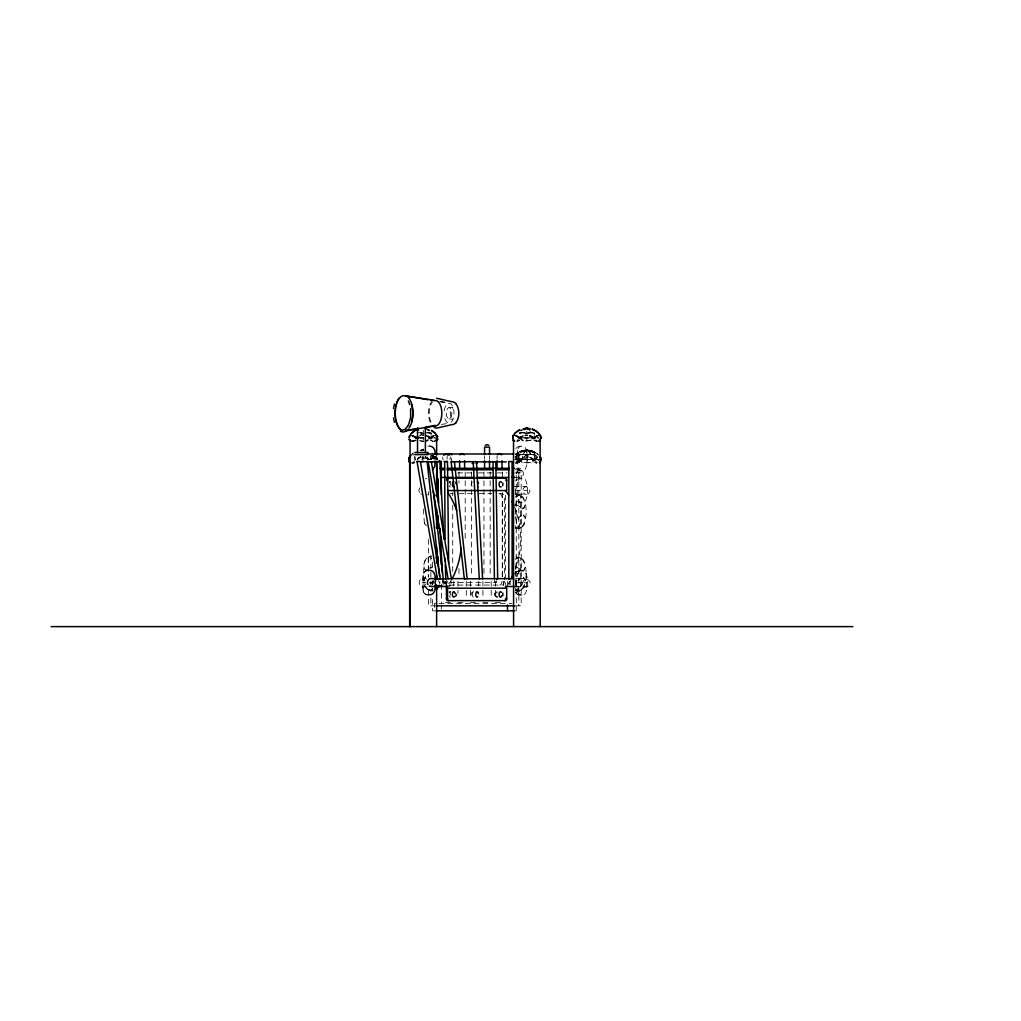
<?xml version="1.0" encoding="UTF-8"?>
<svg xmlns="http://www.w3.org/2000/svg" width="1021" height="1021" viewBox="0 0 1021 1021"><rect width="100%" height="100%" fill="white"/><g stroke="black" fill="none" stroke-linecap="round" stroke-linejoin="round"><path stroke-width="0.75" stroke-dasharray="5 3.75" d="M424.034 578.69L424.034 580.502C424.736 573.24 420.103 557.249 431.513 556.713M515.707 590.278L517.851 590.036L518.847 589.13L517.941 588.811A17.472 12.252 2.9 0 1 517.162 587.981C514.929 578.818 514.724 568.148 517.162 558.998A17 11.116 -4.8 0 1 517.941 558.245A12.15 6.828 12.2 0 1 518.834 557.913L515.554 556.764L516.562 556.611M515.707 527.959L517.851 527.717L518.847 526.81L517.941 526.491A17.472 12.252 2.9 0 1 517.162 525.662C514.903 516.486 514.839 505.867 517.162 496.678A17 11.116 -4.8 0 1 517.941 495.925A12.15 6.828 12.2 0 1 518.834 495.593L515.554 494.445L528.202 493.896L529.886 491.535L529.516 488.587L526.389 486.647L514.112 486.647M433.81 583.374L433.823 581.026M515.299 525.815A8.832 4.416 -90 0 0 518.362 528.623C528.852 526.887 528.993 494.815 517.545 494.994A8.832 4.416 -90 0 0 515.528 497.138M515.299 588.134A8.832 4.416 -90 0 0 518.362 590.942C528.801 589.091 529.082 557.351 517.545 557.313A8.832 4.416 -90 0 0 515.528 559.457M439.732 583.514L439.809 581.791M424.034 518.183L424.315 522.42L426.408 526.16M425.132 578.09L425.502 576.648L424.481 578.626M520.812 516.371C522.548 513.78 518.183 519.357 515.286 518.426M518.617 572.156C515.554 578.269 515.554 587.292 518.617 593.405M523.952 516.384L523.556 514.941L524.615 516.971M520.812 578.69C522.446 576.227 518.311 581.625 515.286 580.745M523.926 578.69L523.556 577.261L524.615 579.29M518.54 572.156A5.616 4.811 -90 0 1 525.356 572.156C528.47 578.282 528.304 587.19 525.356 593.405A5.616 4.811 -90 0 1 518.54 593.405M428.207 569.093L428.909 568.289M515.631 463.062L519.179 462.334L520.672 459.616L515.924 457.395L521.144 460.343L521.705 459.501A14.064 12.188 90 0 1 530.065 454.549L531.15 454.498L527.219 450.006L525.024 450.835L522.88 454.498L525.483 450.44L528.955 450.197M432.559 581.153L432.559 584.969L432.738 580.311M442.667 456.91L443.063 459.909M442.961 583.591L443.101 579.877M451.18 583.591L450.784 580.604M515.286 504.987C519.332 504.578 519.957 508.267 522.267 509.134L523.696 508.56L525.011 504.936M515.286 567.306C519.332 566.897 519.957 570.586 522.267 571.454L523.696 570.879L525.011 567.255M515.886 568.301L515.911 566.732M515.911 505.867L515.911 504.412M424.315 562.137L426.051 558.921A17 4.646 -38.4 0 1 427.135 558.168A12.15 5.245 -26.3 0 1 428.246 557.823L429.547 556.713M524.603 506.454L523.824 508.113L520.838 508.088M517.379 574.67L517.851 573.317M524.603 568.774L523.824 570.42L520.085 570.509M423.102 450.235L423.6 448.883M524.743 523.02L524.041 524.858M524.743 585.339L524.041 587.177M425.897 584.063C418.648 594.209 415.075 574.121 427.02 579.175M424.034 568.097L424.047 566.655M422.03 459.909L422.426 456.91M449.955 459.909L450.35 456.91M443.893 580.604L443.893 584.548M432.61 588.338L432.572 588.428A17.472 12.252 -2.9 0 1 431.781 589.245L430.888 589.576L433.006 590.865M428.807 569.054L428.475 570.28L426.791 570.854L425.361 570.28L424.187 567.727M523.964 587.317L523.007 588.504A17.472 5.59 -41.3 0 1 521.922 589.321L519.829 590.559M432.125 400.551C427.442 407.111 427.582 416.313 430.62 423.524M515.758 448.513L518.374 446.394L521.948 446.088M515.414 481.121L518.451 478.39L522.025 478.07M515.414 573.56L516.345 572.245M431.104 558.028L430.888 558.347A12.15 6.828 -12.2 0 1 431.5 558.564M419.861 487.783L418.801 490.527L419.861 493.271M515.643 493.896L515.643 487.157M515.643 586.424L515.643 579.698M537.046 459.616L533.115 459.641L538.807 459.476M523.964 524.998L523.007 526.185A17.472 5.59 -41.3 0 1 521.922 527.015L518.694 528.623M536.267 458.11C530.563 464.364 522.51 464.045 516.639 457.676L519.893 459.616L522.127 459.565L519.778 459.603L520.889 460.343L521.463 459.501A14.064 12.188 -90 0 1 529.822 454.549L530.894 454.498L527.729 450.133L523.556 450.363M523.722 454.549A14.064 12.188 -90 0 1 532.069 459.501L532.63 460.343C534.813 458.072 532.209 462.194 535.042 462.602M429.458 568.021L432.61 566.91M515.235 454.843L517.685 452.89M516.269 572.245L517.315 571.377M416.198 440.064L412.076 441.289M519.663 440.064L516.664 441.417M519.983 461.556L518.017 462.934L515.337 463.075M522.127 458.11L524.118 457.395L518.617 460.343L518.617 454.498C522.344 448.87 531.175 448.372 534.659 454.498L534.659 460.343L530.614 457.676L533.702 459.552M520.608 459.616L514.967 459.476M530.907 454.498C529.708 447.606 521.489 449.865 519.115 454.498L519.115 460.343L523.16 457.689M415.19 440.83L415.943 440.217M518.655 440.83L519.408 440.217M529.669 457.395C543.963 461.849 516.039 466.623 521.31 458.569M411.999 454.268L412.688 453.707M515.937 454.268L516.626 453.707M412.267 453.949L413.735 452.89M472.34 481.976L471 484.311L472.34 486.66M510.5 580.732L508.854 583.068L509.453 584.306M421.073 450.835L423.217 450.006L419.618 450.363M533.281 460.012L537.135 457.676L532.885 460.343L532.311 459.501A14.064 12.188 -90 0 0 523.964 454.549L522.637 454.498C521.91 452.788 527.666 449.431 526.045 450.133L523.122 454.498L521.795 454.549A14.064 12.188 90 0 0 515.541 457.229M517.239 453.145L518.783 452.175M421.086 450.835L422.171 450.133M520.608 460.177L519.944 459.603L521.246 458.659M417.308 458.659L420.167 457.395L418.176 458.11M518.323 452.443L519.919 451.55M531.571 439.987L525.19 441.289M427.671 494.968L428.552 494.534M517.239 571.377L518.451 570.828M414.794 462.602L412.497 463.151M537.85 457.395L531.66 460.177L533.804 459.616M413.99 441.302L414.985 440.868M413.594 463.075L414.59 462.641M517.456 441.302L518.451 440.868M520.391 451.435L519.447 451.844L521.578 450.925L520.608 451.346M448.998 481.976L450.338 481.618L450.338 487.017L448.998 486.66M448.998 592.078L450.338 591.708L450.338 597.119L448.998 596.749M421.545 450.44L423.792 450.133M421.571 450.44L423.919 450.057M530.537 440.587L524.041 440.97M521.106 451.052L522.803 450.516M522.318 450.657L524.054 450.235M420.167 450.44L423.549 450.006M515.579 494.47L516.562 494.292M515.401 527.959L516.715 528.099M429.369 590.189L430.683 590.342A8.832 4.416 -90 0 0 432.866 588.989M515.401 590.278L516.715 590.419M435.482 438.2L434.321 437.843M538.948 438.2L537.799 437.843M539.024 459.973L537.939 460.177L538.96 459.463M441.378 424.455L449.036 423.166M518.834 570.701L520.161 570.509M429.522 556.675L430.53 556.522M518.694 590.942L519.676 590.802M518.362 528.623L519.536 528.444L518.528 528.597M518.362 590.942L519.536 590.763L518.528 590.917M526.389 486.647C521.718 486.609 521.718 494.445 526.389 494.419M526.389 579.175C521.131 579.175 522.165 588.236 527.334 586.82C537.212 578.869 518.54 576.942 514.112 579.175M517.009 505.357L515.311 505.535M517.009 567.676L515.311 567.855M537.429 456.604A14.064 12.188 -90 0 0 531.992 454.549L530.652 454.498L528.75 450.835L527.155 450.006M473.693 591.708C470.222 591.58 470.222 597.247 473.693 597.119M420.869 450.197L422.681 450.006M412.586 441.417L413.696 441.289M412.19 463.189L413.301 463.062M524.82 450.197L526.823 450.044M532.477 459.476L523.007 459.616M526.951 450.044L531.66 451.422L535.157 454.498L535.157 460.343L531.66 458.11M530.767 459.616L521.31 459.476M421.328 450.133L422.885 450.044M423.345 441.378L420.563 440.97M523.046 432.725L521.718 432.776A14.064 12.188 -90 0 0 519.817 433.134M531.06 432.725L529.733 432.776A14.064 12.188 -90 0 0 526.019 433.823M421.724 435.393L423.945 435.316M421.328 457.166L423.549 457.076M525.266 457.166L527.487 457.076M529.593 437.92L525.19 437.958M423.345 437.971L419.465 437.843L424.238 437.843M528.431 437.958L524.041 437.92M449.036 407.621C457.587 406.154 448.844 408.694 450.58 413.199C448.832 417.717 457.663 420.231 449.036 418.776M417.027 432.776L423.983 432.776M425.272 432.776L431.615 432.776M519.038 432.776L535.081 432.776M420.231 437.728L423.345 437.728M433.389 437.843L435.457 437.843M520.901 437.843L532.72 437.843M536.855 437.843L538.909 437.843M514.916 453.988L519.268 453.988M518.617 454.549L535.157 454.549M422.936 458.352L434.972 458.352L434.972 455.698M515.26 458.352L526.759 458.352M514.469 459.501L539.305 459.501M515.375 459.654L538.986 459.616M516.077 461.875L519.268 461.875M515.733 468.32L521.055 468.32L521.055 472.021L515.554 472.021M515.26 469.775L520.008 469.775M521.948 470.617L518.374 470.311L515.758 468.192M457.816 472.889L472.902 472.889M478.415 472.889L491.905 472.889M497.418 472.889L506.927 472.889M514.839 472.889L521.182 472.889L521.182 605.836L514.839 605.836M514.839 477.394L521.718 477.139A3.944 3.42 -90 0 0 522.624 471.179A3.944 3.42 -90 0 0 517.392 471.179A3.944 3.42 -90 0 0 518.298 477.139L518.847 477.394M515.35 490.335L526.836 490.335M450.082 493.666L453.235 493.666M458.761 493.666L472.914 493.666M479.194 493.666L491.777 493.666M498.835 493.666L501.975 493.666A5.194 2.591 -90 0 1 504.578 498.861L504.578 579.877M522.025 502.613L518.451 502.294L515.414 499.55M428.207 569.795L425.093 569.795L424.455 568.174M516.077 578.626L519.268 578.626A3.944 3.42 -90 0 1 522.229 584.548A3.944 3.42 -90 0 1 516.294 584.548A3.944 3.42 -90 0 1 519.268 578.626M430.083 582.57L433.772 582.57M519.268 582.57L522.688 582.57M429.535 582.774L433.848 582.774M515.26 582.774L526.836 582.774M429.841 583.068L432.815 583.068M449.317 585.071L501.975 585.071A5.194 2.591 -90 0 0 504.489 581.217M516.179 586.513L519.268 586.513M422.413 586.947L427.02 586.947M514.112 586.947L526.389 586.947M520.085 595.052L522.025 595.052M445.475 602.518L453.771 602.518M457.957 602.518L466.252 602.518M470.439 602.518L478.721 602.518M482.907 602.518L491.203 602.518M495.389 602.518L503.685 602.518M435.635 603.424L434.461 603.424L434.461 610.826M439.004 603.424L512.044 603.424M435.635 605.836L428.552 605.836L428.552 588.428M434.946 610.826L432.559 610.826L432.559 597.132M515.554 610.826L516.256 610.826L516.256 472.021M423.945 437.971L419.618 437.869M526.287 457.076L528.508 457.166M422.349 457.076L424.57 457.166M530.575 432.725L531.915 432.776A14.064 12.188 -90 0 1 534.736 433.427M522.561 432.725L523.888 432.776A14.064 12.188 -90 0 1 527.615 433.823M427.11 432.725L428.437 432.776A14.064 12.188 -90 0 1 431.27 433.427M527.219 450.006L530.218 450.363M423.945 441.417L419.618 440.587M516.728 459.616L520.455 459.463M536.446 441.289L537.263 441.378L533.957 440.064M429.228 589.959L427.135 588.721A17.472 5.59 41.3 0 1 426.051 587.905L424.277 584.561M422.413 579.175L424.966 580.311M430.683 590.342L429.675 590.189M432.981 441.289L430.492 440.064M518.834 594.86L520.161 595.052M440.025 401.291L446.037 402.3M440.102 401.725L446.1 402.733M518.528 494.815L520.812 496.117L520.812 527.334M518.528 557.134L520.812 558.436L520.812 589.653M440.102 401.559L443.165 402.236M529.72 450.235L531.456 450.657M518.91 594.86L517.239 594.184M530.971 450.516L536.536 453.145M430.364 590.342L427.378 589.385L425.081 586.705M425.719 457.395L429.981 459.552L433.912 457.395L429.969 459.552L427.71 458.11M533.166 451.346L532.196 450.925L534.328 451.844L533.383 451.435M535.17 440.868L536.165 441.302M535.246 462.641C539.815 463.802 533.6 462.998 533.358 460.688M431.704 440.868L432.687 441.302M420.614 493.896L421.482 494.279M518.451 594.733L516.269 593.316M519.931 506.454L520.838 507.373M519.931 568.774L520.838 569.692M535.004 452.175L538.794 455.136M438.315 580.732L439.962 583.068M537.148 453.707L537.837 454.268M534.213 440.217L534.966 440.83M430.747 440.217L431.487 440.83M515.758 592.614L516.345 593.316M425.081 524.386L426.051 525.585A17.472 5.59 41.3 0 0 426.37 525.828M423.6 592.04L424.481 593.405A5.616 5.003 -90 0 0 429.318 594.86M436.337 456.885L436.899 459.552L436.694 457.395L437.562 459.067M515.414 592.001L516.115 593.061M436.682 457.395L437.014 459.552L436.924 457.676M529.682 430.352L530.818 432.725M520.812 496.117A12.15 5.245 26.3 0 1 521.922 496.448A17 4.646 38.4 0 1 523.007 497.201L524.666 500.099M442.565 580.604L443.101 582.57L496.602 582.57L496.602 579.877M424.315 522.42L425.017 524.245M424.315 584.739L425.017 586.565M423.102 590.687L423.677 592.244M526.121 573.317L526.759 589.436M517.851 592.244L517.213 589.436M524.743 562.737L523.007 559.521A17 4.646 38.4 0 0 521.922 558.768A12.15 5.245 26.3 0 0 520.812 558.436M451.154 457.982L451.882 461.352M510.296 584.676L509.913 581.357M423.179 590.891L422.936 583.897M533.23 459.476L533.192 460.331M437.55 458.914L437.626 459.616M494.572 580.119L494.598 582.595M534.583 432.725L534.583 435.457M526.81 431.156L526.81 433.478M526.81 437.843L526.81 440.421M526.887 450.988L526.887 462.194M525.011 516.983L525.011 518.783M525.011 579.303L525.011 581.102M518.847 472.889L518.847 605.836M515.911 516.46L515.911 518.26M515.911 578.779L515.911 580.579M507.424 581.255L507.424 584.42M505.612 495.274L505.612 585.033M503.685 581.191L503.685 585.76M502.638 472.021L502.638 476.769M502.638 492.594L502.638 576.495M502.23 576.699L502.23 498.861A5.194 2.591 -90 0 0 499.639 493.666M497.048 456.068L497.048 459.131M495.389 581.191L495.389 588.798M495.389 590.329L495.389 597.949M491.203 581.191L491.203 588.798M491.203 590.329L491.203 597.949M490.169 472.021L490.169 576.495M489.544 456.208L489.544 459.246M484.567 456.208L484.567 459.246M483.954 472.021L483.954 574.912M482.907 581.191L482.907 588.798M482.907 590.329L482.907 597.949M478.721 581.191L478.721 585.76M471.472 472.021L471.472 576.495M470.439 581.191L470.439 588.798M470.439 590.329L470.439 597.949M466.252 581.191L466.252 588.798M466.252 590.329L466.252 597.949M465.206 472.021L465.206 540.083M458.991 472.021L458.991 483.099M458.991 568.582L458.991 576.495M457.957 581.191L457.957 588.798M457.957 590.329L457.957 593.38M453.771 581.191L453.771 585.76M452.724 492.594L452.724 495.772M452.724 505.267L452.724 573.33M447.134 456.068L447.134 459.131M446.458 580.311L446.458 585.033M445.475 581.191L445.475 584.229M441.378 584.42L441.378 603.424M441.314 604.904L441.314 609.346M436.631 456.885L436.631 460.05M433.019 580.119L433.019 582.774M432.942 453.03L432.942 458.352M432.559 562.15L432.559 568.48M432.559 588.007L432.559 591.057M431.117 432.725L431.117 435.457M431.219 455.596L431.219 459.501M430.888 555.194L430.888 571.02M430.888 572.398L430.888 591.593M430.888 597.923L430.888 605.836M430.722 455.596L430.722 459.501M428.552 491.88L428.552 495.045M428.552 539.369L428.552 577.35M428.246 557.823L428.246 576.559M423.651 509.096L423.651 514.278M423.345 430.083L423.345 440.421M423.013 580.119L423.179 574.67L424.481 572.156A5.616 5.003 -90 0 1 429.318 570.701M423.013 584.114L423.013 589.436M422.949 457.229L422.936 462.347M422.936 581.243L423.102 574.466L424.404 571.951A5.616 5.003 -90 0 1 429.241 570.497M444.237 410.621A9.968 4.965 -90 0 1 451.882 405.031A9.968 4.965 -90 0 1 451.882 421.367A9.968 4.965 -90 0 1 444.237 415.777M431.066 422.145A12.66 6.305 -90 0 1 432.368 402.236M433.836 455.966A3.944 3.42 -90 0 1 433.836 459.909M427.901 459.909A3.944 3.42 -90 0 1 427.557 456.91M526.249 433.823A14.064 12.188 90 0 1 529.988 432.776M523.645 432.776A14.064 12.188 -90 0 1 527.372 433.823M519.127 433.427A14.064 12.188 90 0 1 521.961 432.776M518.298 439.132A2.578 2.233 -90 0 1 516.932 440.345M531.66 432.776A14.064 12.188 -90 0 1 534.494 433.427M537.263 440.421A2.578 2.233 -90 0 1 536.14 440.077M413.467 440.345A2.578 2.233 -90 0 1 412.318 440.345M428.195 432.776A14.064 12.188 -90 0 1 431.028 433.427M420.039 435.457A14.064 12.188 -90 0 1 423.447 433.427M420.167 432.776A14.064 12.188 -90 0 1 423.906 433.823M419.516 436.146A14.064 12.188 90 0 1 423.689 433.427M420.422 432.776A14.064 12.188 -90 0 1 424.149 433.823M429.241 594.643A5.616 5.003 -90 0 1 424.404 593.201M427.939 446.088A5.616 5.003 -90 0 1 429.241 446.266M431.526 455.596A14.064 12.188 -90 0 1 436.146 459.501M417.525 459.501A14.064 12.188 -90 0 1 420.435 456.604M425.463 456.604A14.064 12.188 -90 0 1 428.373 459.501M431.781 455.596A14.064 12.188 -90 0 1 436.401 459.501M414.424 460.905A2.578 2.233 -90 0 1 412.497 462.194M417.768 459.501A14.064 12.188 90 0 1 420.678 456.604M425.221 456.604A14.064 12.188 -90 0 1 428.131 459.501M435.635 459.616A2.578 2.233 -90 0 0 434.972 457.791L434.589 457.229A17.587 15.226 90 0 0 432.891 455.251M412.995 455.251A17.587 15.226 90 0 1 413.939 454.396M516.396 590.419A8.832 4.416 -90 0 1 515.26 590.036M516.396 528.099A8.832 4.416 -90 0 1 515.26 527.717M450.338 487.017A2.706 1.353 -90 0 1 449.176 485.664M449.176 482.971A2.706 1.353 -90 0 1 450.338 481.618M473.348 597.017A2.706 1.353 -90 0 1 472.34 594.413A2.706 1.353 -90 0 1 473.348 591.81M502.141 581.217A5.194 2.591 -90 0 1 499.639 585.071M448.257 583.54A5.194 2.591 -90 0 1 447.581 581.217M446.458 584.369A5.194 2.591 -90 0 1 445.245 581.217M497.725 596.749A2.706 1.353 -90 0 1 495.696 594.413A2.706 1.353 -90 0 1 497.725 592.078M450.338 597.119A2.706 1.353 -90 0 1 449.176 595.766M449.176 593.061A2.706 1.353 -90 0 1 450.338 591.708M514.405 506.658A77.009 66.71 -90 0 1 515.452 569.386M510.104 581.064A77.009 66.71 -90 0 1 507.948 584.701M450.95 581.064A77.009 66.71 -90 0 1 449.534 583.502M425.515 478.823A5.616 5.003 -90 0 1 426.727 478.262M515.809 457.229A14.064 12.188 -90 0 1 522.05 454.549M515.248 457.229A17.587 15.226 90 0 1 537.71 456.208M518.668 459.616A2.578 2.233 -90 0 1 515.86 462.105M531.737 454.549A14.064 12.188 -90 0 1 537.186 456.604M537.34 462.194A2.578 2.233 -90 0 1 535.106 459.616M444.977 582.57C444.862 585.863 444.901 579.303 444.977 582.57M517.302 450.235L517.137 465.002L518.54 468.971A5.616 4.811 -90 0 0 525.356 468.971C528.253 462.743 528.253 453.962 525.356 447.721A5.616 4.811 -90 0 0 518.54 447.721L517.302 450.235M517.379 482.231L517.213 496.997L518.617 500.966A5.616 4.811 -90 0 0 525.432 500.966C528.329 494.738 528.329 485.945 525.432 479.717A5.616 4.811 -90 0 0 518.617 479.717L517.379 482.231M494.432 593.712L494.713 595.766L497.048 597.119L497.048 591.708L494.432 593.712M431.436 458.62L430.083 459.552L433.198 457.676L431.436 458.62M419.223 457.676L417.359 458.557L419.223 457.689M435.865 457.076L434.678 457.166L435.878 457.076M436.312 457.178L435.278 457.076L436.299 457.166M428.526 458.569L426.676 457.689L429.752 459.552L428.526 458.569M451.001 417.142A5.577 2.769 -90 0 0 449.75 407.813A5.577 2.769 -90 0 0 446.356 414.641A5.577 2.769 -90 0 0 451.001 417.142M521.68 460.726A3.944 3.42 -90 0 0 520.148 454.115A3.944 3.42 -90 0 0 515.95 458.952A3.944 3.42 -90 0 0 521.68 460.726"/><path stroke-width="1.5" d="M540.824 438.571L540.568 435.635L540.875 437.779M456.464 594.413L455.672 596.328M414.73 456.91L415.139 459.909M431.321 461.594L451.371 578.69L445.807 578.754L445.245 564.6M393.519 408.464L394.425 404.048M408.962 457.689L409 459.552L408.974 457.676M540.581 438.571L540.849 437.843M540.658 460.343L540.645 457.395L540.9 460.343L540.339 459.501M506.237 461.875L492.99 461.786L493.819 461.773M439.426 585.122L436.312 589.908M408.387 425.4L410.608 417.666L410.608 408.732M502.804 485.664L502.804 482.971M502.804 595.766L502.804 593.061M441.314 494.879L441.314 461.556L439.413 461.747M508.815 578.945L508.815 461.556L512.07 461.505L512.134 578.945L508.943 578.754M435.673 580.604C433.261 584.369 438.928 588.645 441.94 585.365M482.486 578.741L479.283 578.754L473.195 461.747M476.399 461.645L451.142 461.875L464.313 578.754L465.142 578.716M437.779 438.915L437.103 440.064M479.283 578.754L464.313 578.754M437.014 579.341L440.293 578.754L420.397 461.53L417.002 461.428L437.447 579.149M409.587 435.635L409.281 437.779L409.6 435.622M438.66 524.832L436.312 527.589M408.451 425.247L405.018 429.394L402.861 429.969M455.8 422.885C459.871 417.449 459.782 408.949 455.8 403.499M437.703 439.209L434.091 441.417M418.163 437.728L417.589 438.571L412.382 435.622L416.491 437.869M447.466 454.817L449.623 453.566L451.78 454.817M459.948 454.817L462.105 453.566L464.261 454.817M497.38 454.817L499.537 453.566L501.694 454.817M431.551 461.837L428.22 461.798L448.091 578.881M455.889 422.822L454.256 424.123L436.592 428.118L434.155 427.557M410.544 434.321L411.693 433.07M410.148 456.093L411.297 454.843M514.022 434.321L515.158 433.07M451.091 461.811L451.882 461.352M408.336 429.216C406.473 431.487 403.193 432.815 400.436 431.334M496.831 578.996L497.661 578.703L482.499 578.626M525.445 428.667L524.411 429.65L526.479 428.233L530.537 429.062M411.437 433.363L414.13 431.117M514.903 433.363L517.596 431.117M540.568 440.064L538.361 441.302M540.645 461.837L539.433 462.641M432.457 469.762L434.818 466.329L434.972 460.994M446.675 461.798L447.492 461.492L448.666 563.222M417.691 436.848L415.56 438.571M521.157 436.848L520.008 437.779L523.084 435.916M445.067 539.267L444.658 461.62M539.56 440.83L540.313 440.217M539.637 462.602L540.39 461.99M417.755 436.797L416.428 437.843L417.691 438.213M412.395 432.496L413.084 431.934M515.86 432.496L516.549 431.934M519.038 438.571L521.157 438.213M485.294 445.373L487.055 444.646L488.817 445.373M443.701 455.149L446.509 453.988L449.329 455.149M449.329 585.99L450.159 585.365M438.711 503.021L436.554 461.811L437.307 461.811M533.243 438.213L537.059 435.903M429.331 438.571L430.517 437.843L426.114 435.635M533.026 437.728L532.235 437.728L532.809 438.571L537.072 435.916M425.323 427.518L425.412 452.533M467.159 578.779L454.422 461.786M429.777 438.213L433.606 435.916L430.339 437.843M413.696 431.373L415.228 430.403M517.162 431.373L519.842 429.79M524.947 429.062L527.078 428.233L529.21 429.65L528.214 428.667M440 579.111L443.267 578.869L433.312 490.935M414.781 430.671L416.377 429.79M518.247 430.671L519.37 430.071M426.114 440.97L428.105 439.987M442.935 578.92L445.986 578.945M428.31 461.53L420.984 461.875M439.426 460.93L436.643 461.849M523.084 429.062L526.542 428.233M439.604 576.035L427.174 461.786M519.944 437.83L515.847 435.622M447.402 461.492L444.173 461.518M405.554 430.913L425.412 427.467M428.986 438.2L431.615 438.571L431.615 437.728M532.452 438.2L535.081 438.571M440.447 461.581L441.251 461.505M524.041 428.667L526.747 428.271M405.452 430.517L418.559 428.31M426.063 427.033L435.252 425.489M424.876 427.659L435.52 425.859M429.586 594.835C434.397 594.796 435.839 589.104 434.972 585.224M528.687 429.062L527.142 428.233M409.995 435.393L411.004 435.316M513.461 435.393L514.482 435.316M409.6 457.166L410.608 457.076M526.874 428.271L529.593 428.667M525.19 435.393L527.41 435.316M520.595 437.728L521.629 437.728M414.82 452.533L428.118 452.533M427.084 453.988L513.474 453.988M414.82 454.613L428.118 454.613M430.862 461.875L438.788 461.875M476.233 461.875L493.156 461.875M472.085 463.432L473.935 463.432M476.335 463.432L477.075 463.432M439.949 468.32L444.684 468.32M447.211 468.32L509.415 468.32M513.601 468.32L514.252 468.32M440.804 469.775L443.969 469.775M447.147 469.775L493.079 469.775M496.244 469.775L508.917 469.775M440.396 477.394L453.069 477.394M456.234 477.394L473.655 477.394M476.82 477.394L508.509 477.394M511.674 477.394L514.839 477.394M446.458 480.164L447.53 480.164A2.08 1.034 -90 0 1 448.576 478.083M505.612 480.164L506.697 480.164L506.697 490.552L447.53 490.552M430.862 578.626L437.243 578.626M453.247 578.626L464.619 578.626M498.286 578.626L509.645 578.626M422.936 582.57L425.106 582.57M430.862 586.513L446.649 586.513M505.408 586.513L514.648 586.513M446.458 585.033L446.458 598.561L447.53 598.561A2.08 1.034 -90 0 0 448.576 600.642M505.612 598.561L506.697 598.561L506.697 588.185L446.458 588.185A77.009 66.71 -90 0 0 448.028 585.875M436.465 605.836L514.839 605.836M436.031 610.826L514.342 610.826M51.05 626.613L852.918 626.613M417.002 461.428L417.946 461.747M439.974 578.741L439.489 578.626M429.586 446.088C433.759 446.088 435.763 450.746 434.972 454.371M429.586 570.305C434.397 570.343 435.839 576.035 434.972 579.928M433.887 425.425A12.66 6.305 -90 0 0 441.774 414.845A12.66 6.305 -90 0 0 435.52 400.538L403.997 395.638A17.561 8.742 -90 0 0 395.331 410.901A17.561 8.742 -90 0 0 401.725 430.16M405.49 395.893L428.016 399.683M431.015 400.194L434.027 400.691M513.04 438.571L512.772 437.843L512.797 438.571M418.061 428.807L417.615 428.629A4.084 0.753 -3.5 0 1 417.704 428.233M436.592 398.267L454.141 402.236L455.953 403.652M533.932 437.83L529.593 435.622L533.843 437.779M430.517 437.843L428.105 436.337M424.966 428.361L427.072 429.062M495.823 461.683L497.661 578.703M532.592 429.279L535.374 430.671M533.09 429.573L532.12 429.152L534.251 430.071L533.307 429.662M515.835 435.635L519.778 437.779M514.775 441.174L513.053 440.064M411.31 441.174L409.357 439.783M410.914 462.934L408.962 461.556M521.067 438.571L520.314 438.2M512.861 437.779L512.836 435.903L512.899 437.843M534.915 430.403L536.459 431.373M431.909 430.671L435.24 433.363M431.449 430.403L434.295 432.496M521.233 439.349L523.084 440.587M436.018 495.491L437.664 496.87M436.018 557.811L438.456 560.325M536.025 431.117L538.718 433.363M537.072 431.934L537.761 432.496M513.308 440.217L514.061 440.83M409.842 440.217L410.595 440.83M428.105 429.65L428.922 430.275M409.753 462.334L408.579 460.982M538.463 433.07L539.599 434.321M434.984 433.07L436.133 434.321M455.672 482.41L456.464 484.311M408.974 439.209L409.587 440.064M408.387 400.998L409.753 404.571M393.519 417.934L394.425 422.337M476.462 461.76L482.563 578.69M439.847 461.058L443.918 539.114M444.914 558.232L445.079 561.41M440.025 528.368L442.348 572.743M493.041 461.696L494.394 578.754M540.109 439.438L540.186 626.613M513.512 439.438L513.589 626.613M507.488 604.904L507.488 610.826M502.026 460.662L502.026 468.32M497.048 460.662L497.048 468.32M489.544 454.702L489.544 447.134L484.567 447.134L484.567 454.702M489.544 460.752L489.544 468.32M484.567 460.752L484.567 468.32M464.593 460.662L464.593 468.32M459.603 460.662L459.603 468.32M447.53 588.185L447.53 598.561M441.314 558.321L441.314 564.664M437.996 479.015L437.996 496.461M437.996 515.49L437.996 528.189M437.996 556.739L437.996 563.082M436.631 437.843L436.631 455.302M436.631 461.645L436.631 496.538M436.631 509.224L436.631 528.265M436.631 547.294L436.631 563.158M436.631 575.857L436.631 579.022M436.631 585.365L436.631 626.613M417.525 428.437L417.525 452.533M410.059 439.438L410.059 626.613M409.651 461.25L409.651 626.613M406.307 395.829A17.982 8.947 -90 0 1 412.803 410.072A17.982 8.947 -90 0 1 409.127 427.927M401.674 430.556A17.982 8.947 -90 0 1 395.586 419.337M395.357 417.844A17.982 8.947 -90 0 1 395.357 408.54M395.586 407.047A17.982 8.947 -90 0 1 396.25 404.214M396.659 402.887A17.982 8.947 -90 0 1 399.517 397.628M411.565 404.418A17.561 8.742 -90 0 1 411.565 421.979M429.981 586.386A3.944 3.42 -90 0 1 429.152 585.99M427.901 584.548A3.944 3.42 -90 0 1 427.901 580.604M428.45 579.788A3.944 3.42 -90 0 1 429.981 578.754M520.94 430.568A17.587 15.226 90 0 1 522.076 430.083M417.474 430.568A17.587 15.226 90 0 1 418.597 430.083M428.067 430.083A17.587 15.226 90 0 1 429.203 430.568M454.434 596.749A2.706 1.353 -90 0 1 452.66 595.958A2.706 1.353 -90 0 1 452.89 592.346A2.706 1.353 -90 0 1 454.715 592.499M454.932 593.061A2.706 1.353 -90 0 1 455.06 593.712M477.458 481.708A2.706 1.353 -90 0 1 478.07 482.41M478.287 482.971A2.706 1.353 -90 0 1 478.415 483.622M477.79 486.66A2.706 1.353 -90 0 1 477.458 486.928M501.63 595.766A2.706 1.353 -90 0 1 499.69 596.621A2.706 1.353 -90 0 1 499.435 592.678A2.706 1.353 -90 0 1 501.413 592.499M454.434 486.66A2.706 1.353 -90 0 1 452.456 485.013A2.706 1.353 -90 0 1 453.758 481.618M501.145 486.66A2.706 1.353 -90 0 1 499.358 485.868A2.706 1.353 -90 0 1 499.601 482.244A2.706 1.353 -90 0 1 501.413 482.41M477.79 596.749A2.706 1.353 -90 0 1 476.003 595.958A2.706 1.353 -90 0 1 476.245 592.346A2.706 1.353 -90 0 1 478.07 592.499M478.287 593.061A2.706 1.353 -90 0 1 478.415 593.712M505.612 490.552A77.009 66.71 -90 0 1 508.688 495.236M512.083 501.439A77.009 66.71 -90 0 1 513.857 505.331M513.857 573.394A77.009 66.71 -90 0 1 512.083 577.286M507.182 585.875A77.009 66.71 -90 0 1 505.612 588.185M506.697 480.164A2.08 1.034 -90 0 0 505.65 478.083L447.492 478.083A2.08 1.034 -90 0 0 446.764 478.696M448.028 492.849A77.009 66.71 -90 0 1 456.783 510.704M461.135 548.162A77.009 66.71 -90 0 1 451.627 579.826M504.578 478.083A2.08 1.034 -90 0 1 505.089 478.364M505.306 600.042A2.08 1.034 -90 0 1 504.578 600.642M446.458 598.561A2.08 1.034 -90 0 0 447.492 600.642L505.65 600.642A2.08 1.034 -90 0 0 506.697 598.561M437.511 436.784L437.32 435.903L437.499 436.848M409.191 457.395L408.885 459.552L409.204 457.395M513.065 435.635L512.746 437.779L513.078 435.622M436.261 435.303L435.074 435.393L436.273 435.316M539.726 435.303L538.539 435.393L539.739 435.316M539.803 457.076L539.815 457.076M540.173 435.405L539.42 435.342L540.16 435.393M436.707 435.405L435.673 435.316L436.694 435.393M437.473 436.337L437.077 435.622L437.486 436.337"/></g></svg>
